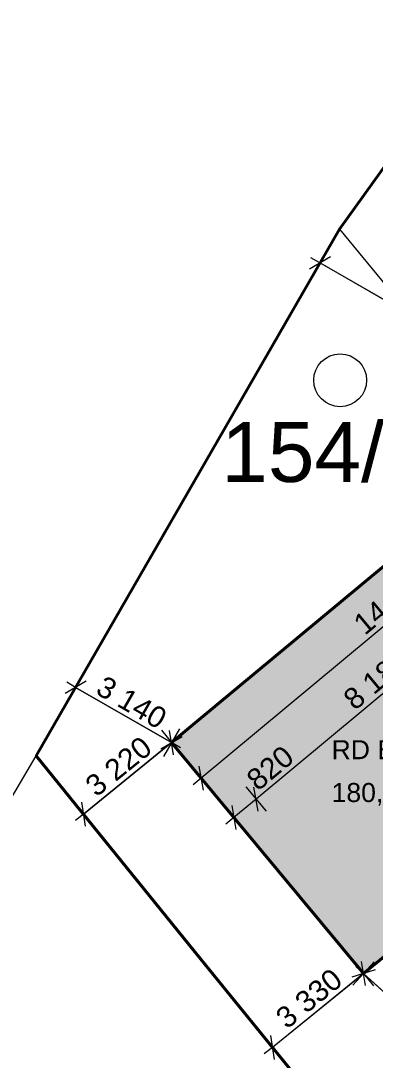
# Model space of a CAD drawing. Header units: millimetres. Extents: x 156050 to 369663, y -269476 to -128786.
# Drawn here: x 233024 to 243082, y -187552 to -158056 of the extents above; entities that cross this region are included whole.
import ezdxf

# ---------------------------------------------------------------- set-up
doc = ezdxf.new("R2010")
doc.units = ezdxf.units.MM
doc.header["$MEASUREMENT"] = 0
for name, color, linetype in [('BT_hranice_parcel', 7, 'Continuous'), ('BT_mapove_znacky', 7, 'Continuous'), ('BT_text_parcel', 7, 'Continuous'), ('Situace - koordinační', 7, 'Continuous')]:
    doc.layers.add(name, color=color, linetype=linetype)
doc.styles.add('GENEROVANÝ_STYL_1', font='Arial.ttf')
doc.styles.add('GENEROVANÝ_STYL_2', font='Arial Bold.ttf')
doc.styles.add('GENEROVANÝ_STYL_3', font='HelveticaNeue.ttc')
doc.dimstyles.new('GENEROVANÝ_STYL__1', dxfattribs={"dimtxt": 600, "dimasz": 456, "dimexe": 0.18, "dimexo": 0.0625, "dimgap": 0, "dimtad": 1, "dimdec": 0, "dimzin": 0, "dimdsep": 46, "dimtxsty": 'GENEROVANÝ_STYL_1', "dimblk": 'ARROWHEAD_2', "dimblk1": 'ARROWHEAD_2', "dimblk2": 'ARROWHEAD_2', "dimcen": 0.09, "dimse1": 1, "dimse2": 1, "dimclrd": 7, "dimclre": 7, "dimclrt": 7, "dimazin": 0, "dimtfac": 1, "dimtdec": 4, "dimtmove": 2, "dimatfit": 3, "dimfxl": 1, "dimtolj": 1, "dimtzin": 0, "dimarcsym": 0})
doc.dimstyles.new('GENEROVANÝ_STYL__2', dxfattribs={"dimtxt": 600, "dimasz": 456, "dimexe": 0.18, "dimexo": 0.0625, "dimgap": 0, "dimtad": 1, "dimdec": 0, "dimzin": 0, "dimdsep": 46, "dimtxsty": 'GENEROVANÝ_STYL_1', "dimblk": 'ARROWHEAD_2', "dimblk1": 'ARROWHEAD_2', "dimblk2": 'ARROWHEAD_2', "dimcen": 0.09, "dimse1": 1, "dimse2": 1, "dimclrd": 7, "dimclre": 7, "dimclrt": 7, "dimazin": 0, "dimtfac": 1, "dimtdec": 4, "dimtmove": 0, "dimatfit": 3, "dimfxl": 1, "dimtolj": 1, "dimtzin": 0, "dimarcsym": 0})

# ---------------------------------------------------------------- blocks, each defined once
blk = doc.blocks.new('*D73')
at = {"layer": 'Situace - koordinační', "color": 7, "linetype": 'Continuous', "lineweight": 13}
for p, q in [((241738, -164537), (241289, -165317)), ((241813, -164753), (241213, -165101)), ((241513, -164927), (241259, -164781)), ((248697, -169064), (241513, -164927)), ((248922, -168675), (248473, -169454)), ((248397, -169238), (248997, -168891)), ((248951, -169211), (248697, -169064))]:
    blk.add_line(p, q, dxfattribs=at)
at = {"layer": 'Situace - koordinační', "color": 7, "lineweight": 13, "insert": (244273, -166378), "char_height": 600, "attachment_point": 7, "rotation": 330.0615, "style": 'GENEROVANÝ_STYL_1'}
blk.add_mtext('\\A1;{\\pql;\\fArial|b0|i0|c0|p0;\\W1.000000;8\xa0290}', dxfattribs=at)
blk = doc.blocks.new('ARROWHEAD_2')
at = {"color": 0, "linetype": 'Continuous', "lineweight": 0}
for p, q in [((-0.378, -0.655), (0.378, 0.655)), ((0, 0), (-1, 0))]:
    blk.add_line(p, q, dxfattribs=at)
blk = doc.blocks.new('*D74')
at = {"layer": 'Situace - koordinační', "color": 7, "linetype": 'Continuous', "lineweight": 13}
for p, q in [((234806, -176583), (234357, -177363)), ((234881, -176799), (234281, -177146)), ((234581, -176973), (234327, -176826)), ((237302, -178540), (234581, -176973)), ((237527, -178150), (237078, -178930)), ((237002, -178713), (237602, -178366)), ((237556, -178686), (237302, -178540))]:
    blk.add_line(p, q, dxfattribs=at)
at = {"layer": 'Situace - koordinační', "color": 7, "lineweight": 13, "insert": (235109, -177139), "char_height": 600, "attachment_point": 7, "rotation": 330.0615, "style": 'GENEROVANÝ_STYL_1'}
blk.add_mtext('\\A1;{\\pql;\\fArial|b0|i0|c0|p0;\\W1.000000;3\xa0140}', dxfattribs=at)
blk = doc.blocks.new('*D75')
at = {"layer": 'Situace - koordinační', "color": 7, "linetype": 'Continuous', "lineweight": 13}
for p, q in [((237019, -178190), (237585, -178890)), ((237356, -178882), (237248, -178198)), ((237530, -178355), (237302, -178540)), ((237302, -178540), (234800, -180568)), ((234517, -180218), (235084, -180917)), ((234746, -180226), (234855, -180910)), ((234800, -180568), (234573, -180753))]:
    blk.add_line(p, q, dxfattribs=at)
at = {"layer": 'Situace - koordinační', "color": 7, "lineweight": 13, "insert": (235176, -180109), "char_height": 600, "attachment_point": 7, "rotation": 39.0282, "style": 'GENEROVANÝ_STYL_1'}
blk.add_mtext('\\A1;{\\pql;\\fArial|b0|i0|c0|p0;\\W1.000000;3\xa0220}', dxfattribs=at)
blk = doc.blocks.new('*D76')
at = {"layer": 'Situace - koordinační', "color": 7, "linetype": 'Continuous', "lineweight": 13}
for p, q in [((242466, -184741), (243033, -185441)), ((242804, -185433), (242695, -184749)), ((242977, -184906), (242750, -185091)), ((242750, -185091), (240163, -187188)), ((239879, -186838), (240446, -187537)), ((240108, -186846), (240217, -187530)), ((240163, -187188), (239935, -187373))]:
    blk.add_line(p, q, dxfattribs=at)
at = {"layer": 'Situace - koordinační', "color": 7, "lineweight": 13, "insert": (240581, -186695), "char_height": 600, "attachment_point": 7, "rotation": 39.0282, "style": 'GENEROVANÝ_STYL_1'}
blk.add_mtext('\\A1;{\\pql;\\fArial|b0|i0|c0|p0;\\W1.000000;3\xa0330}', dxfattribs=at)
blk = doc.blocks.new('*D77')
at = {"layer": 'Situace - koordinační', "color": 7, "linetype": 'Continuous', "lineweight": 13}
for p, q in [((242446, -185423), (243053, -184759)), ((242533, -184893), (242750, -185091)), ((243080, -184986), (242419, -185196)), ((242750, -185091), (259128, -200062)), ((258798, -200167), (259459, -199958)), ((258825, -200394), (259432, -199730)), ((259128, -200062), (259345, -200260))]:
    blk.add_line(p, q, dxfattribs=at)
at = {"layer": 'Situace - koordinační', "color": 7, "lineweight": 13, "insert": (250255, -191789), "char_height": 600, "attachment_point": 7, "rotation": 317.5711, "style": 'GENEROVANÝ_STYL_1'}
blk.add_mtext('\\A1;{\\pql;\\fArial|b0|i0|c0|p0;\\W1.000000;22\xa0190}', dxfattribs=at)
blk = doc.blocks.new('*D96')
at = {"layer": 'Situace - koordinační', "color": 7, "linetype": 'Continuous', "lineweight": 13}
for p, q in [((249247, -169725), (249822, -170417)), ((249593, -170413), (249476, -169730)), ((249760, -169884), (249534, -170071)), ((249534, -170071), (238139, -179547)), ((237851, -179201), (238427, -179893)), ((238081, -179205), (238198, -179888)), ((238139, -179547), (237914, -179734))]:
    blk.add_line(p, q, dxfattribs=at)
at = {"layer": 'Situace - koordinační', "color": 7, "lineweight": 13, "insert": (242792, -175521), "char_height": 600, "attachment_point": 7, "rotation": 39.7448, "style": 'GENEROVANÝ_STYL_1'}
blk.add_mtext('\\A1;{\\pql;\\fArial|b0|i0|c0|p0;\\W1.000000;14\xa0820}', dxfattribs=at)
blk = doc.blocks.new('*D98')
at = {"layer": 'Situace - koordinační', "color": 7, "linetype": 'Continuous', "lineweight": 13}
for p, q in [((250466, -171191), (245991, -174912)), ((245703, -174566), (246278, -175258)), ((246049, -175254), (245932, -174571)), ((245991, -174912), (239701, -180142)), ((239413, -179796), (239989, -180488)), ((239760, -180484), (239642, -179801)), ((239701, -180142), (239070, -180667))]:
    blk.add_line(p, q, dxfattribs=at)
at = {"layer": 'Situace - koordinační', "color": 7, "lineweight": 13, "char_height": 600, "attachment_point": 7, "rotation": 39.7448, "style": 'GENEROVANÝ_STYL_1'}
for s, insert in [('\\A1;{\\pql;\\fArial|b0|i0|c0|p0;\\W1.000000;8\xa0180}', (242505, -177654)), ('\\A1;{\\pql;\\fArial|b0|i0|c0|p0;\\W1.000000;820}', (239758, -179939))]:
    blk.add_mtext(s, dxfattribs=dict(at, insert=insert))
blk = doc.blocks.new('*D99')
at = {"layer": 'Situace - koordinační', "color": 7, "linetype": 'Continuous', "lineweight": 13}
for p, q in [((239760, -180484), (239642, -179801)), ((239701, -180142), (239070, -180667)), ((238783, -180321), (239358, -181013)), ((239012, -180325), (239129, -181008)), ((239070, -180667), (238845, -180854))]:
    blk.add_line(p, q, dxfattribs=at)

msp = doc.modelspace()

# ---------------------------------------------------------------- hatches: boundary and pattern name
at = {"layer": 'Situace - koordinační', "linetype": 'Continuous', "lineweight": 13, "true_color": 0x9e9e9e}
msp.add_hatch(color=253, dxfattribs=at).paths.add_polyline_path([(237302.1, -178539.9), (242749.5, -185091), (243380, -184566.7), (249362.1, -179592.4), (254924.6, -186281.8), (257538.8, -184107.9), (259707.1, -182304.9), (248697.2, -169064.5)])

# ---------------------------------------------------------------- linework, layer by layer
at = {"layer": 'BT_hranice_parcel', "color": 7, "linetype": 'Continuous', "lineweight": 13, "flags": 128}
msp.add_lwpolyline([(260074, -269475.5), (259511.9, -268636.5), (236741.9, -234266.5), (219291.9, -207016.5), (223291.9, -197866.5), (227851.9, -188446.5), (233461.9, -178916.5), (242071.9, -163966.5), (244381.9, -160746.5), (253931.9, -146316.5), (256211.9, -143666.5), (267661.9, -130366.5), (265631.9, -130356.5), (213218.3, -130021.6)], dxfattribs=at)
for points in [[(292411.9, -249686.5), (295561.9, -247926.5), (290141.9, -241276.5), (284771.9, -234966.5), (277331.9, -226126.5), (263601.9, -209796.5), (276781.9, -198666.5), (268321.9, -189536.5), (244381.9, -160746.5), (242071.9, -163966.5), (265791.9, -192776.5), (254731.9, -204876.5), (274261.9, -228226.5)], [(233461.9, -178916.5), (242071.9, -163966.5), (265791.9, -192776.5), (254731.9, -204876.5), (255391.9, -203166.5), (250321.9, -197876.5), (246701.9, -192946.5), (242791.9, -190426.5)], [(223291.9, -197866.5), (227851.9, -188446.5), (233461.9, -178916.5), (242791.9, -190426.5), (241531.9, -194156.5), (239041.9, -197386.5), (239831.9, -198006.5), (239231.9, -198756.5), (241981.9, -200976.5), (239241.9, -204406.5), (236461.9, -202236.5), (235871.9, -202986.5), (235031.9, -202326.5), (232551.9, -205546.5), (227031.9, -201286.5)]]:
    msp.add_lwpolyline(points, close=True, dxfattribs=at)
at = {"layer": 'BT_mapove_znacky', "color": 7, "linetype": 'Continuous', "lineweight": 13}
msp.add_circle((242087.4, -168257.8), 750, dxfattribs=at)
at = {"layer": 'Situace - koordinační', "color": 41, "linetype": 'Continuous', "lineweight": 40, "true_color": 0xfed65c, "flags": 128}
msp.add_lwpolyline([(264496.9, -216551.5), (254731.9, -204876.5), (255391.9, -203166.5), (252856.9, -200521.5), (250321.9, -197876.5), (248511.9, -195411.5), (246701.9, -192946.5), (242791.9, -190426.5), (238126.9, -184671.5), (233461.9, -178916.5), (237766.9, -171441.5), (242071.9, -163966.5), (244381.9, -160746.5), (256351.9, -175141.5), (268321.9, -189536.5), (272551.9, -194101.5), (276781.9, -198666.5), (263601.9, -209796.5), (270466.9, -217961.5)], dxfattribs=at)
at = {"layer": 'Situace - koordinační', "color": 7, "linetype": 'Continuous', "lineweight": 13, "flags": 128}
for points in [[(241517.3, -164929.4), (248697.2, -169064.5)], [(234581.2, -176972.9), (237302.1, -178539.9)], [(234800.4, -180567.8), (237302.1, -178539.9)], [(240165.1, -187185.9), (242749.5, -185091)], [(259130.6, -200064.1), (242749.5, -185091)]]:
    msp.add_lwpolyline(points, dxfattribs=at)
at = {"layer": 'Situace - koordinační', "color": 7, "linetype": 'Continuous', "lineweight": 40, "flags": 128}
msp.add_lwpolyline([(237302.1, -178539.9), (242749.5, -185091), (243380, -184566.7), (249362.1, -179592.4), (254924.6, -186281.8), (257538.8, -184107.9), (259707.1, -182304.9), (248697.2, -169064.5)], close=True, dxfattribs=at)

# ---------------------------------------------------------------- texts
at = {"layer": 'BT_text_parcel', "color": 7, "linetype": 'Continuous', "lineweight": 13, "insert": (242347.4, -170304.9), "char_height": 1700, "attachment_point": 5, "style": 'GENEROVANÝ_STYL_3'}
msp.add_mtext('\\A1;{\\pqc;\\fHelvetica Neue|b0|i0|c0|p0;\\W1.000000;154/10}', dxfattribs=at)
at = {"layer": 'Situace - koordinační', "color": 7, "lineweight": 13, "insert": (241843.5, -180325.8), "char_height": 540, "attachment_point": 7, "style": 'GENEROVANÝ_STYL_2'}
msp.add_mtext('{\\fArial|b0|i0|c0|p0;RD EDWARDS^M180,38 m{\\H0.66x;\\S2^  ;}}', dxfattribs=at)

# ---------------------------------------------------------------- dimensions: what is measured, and where the dimension line sits
at = {"layer": 'Situace - koordinační', "color": 7, "linetype": 'Continuous', "lineweight": 13}
for base, p1, p2, angle, dimstyle, picture, middle, turn in [((241513.1, -164927), (248697.2, -169064.5), (241513.1, -164927), 150.06151, 'GENEROVANÝ_STYL__2', '*D73', (245340.8, -166646.8), 330.06151), ((238139.2, -179546.6), (248697.2, -169064.5), (237302.1, -178539.9), 219.74484, 'GENEROVANÝ_STYL__2', '*D96', (243596.4, -174462.4), 39.74484), ((239701, -180142.3), (249413.9, -179029.1), (243380, -184566.7), 219.74484, 'GENEROVANÝ_STYL__2', '*D98', (243128.2, -176746.2), 39.74484), ((234581.2, -176972.9), (237302.1, -178539.9), (234581.2, -176972.9), 150.06151, 'GENEROVANÝ_STYL__2', '*D74', (236177.3, -177407.5), 330.06151), ((234800.4, -180567.8), (237302.1, -178539.9), (234800.4, -180567.8), 219.02821, 'GENEROVANÝ_STYL__2', '*D75', (235810.2, -179208.6), 39.02821), ((239070.5, -180666.6), (243380, -184566.7), (237302.1, -178539.9), 219.74484, 'GENEROVANÝ_STYL__2', '*D99', (240109, -179256.8), 39.74484), ((240162.6, -187187.9), (242749.5, -185091), (240162.6, -187187.9), 219.02821, 'GENEROVANÝ_STYL__2', '*D76', (241215, -185794.2), 39.02821), ((259128.4, -200062.1), (242749.5, -185091), (259128.4, -200062.1), 317.57114, 'GENEROVANÝ_STYL__1', '*D77', (251413.1, -192440.9), 317.57114)]:
    dim = msp.add_linear_dim(base=base, p1=p1, p2=p2, angle=angle, dimstyle=dimstyle, dxfattribs=at)
    dim.commit()
    dim.dimension.update_dxf_attribs({"geometry": picture, "text_midpoint": middle, "dimtype": 160, "text_rotation": turn})

doc.saveas('drawing.dxf')
